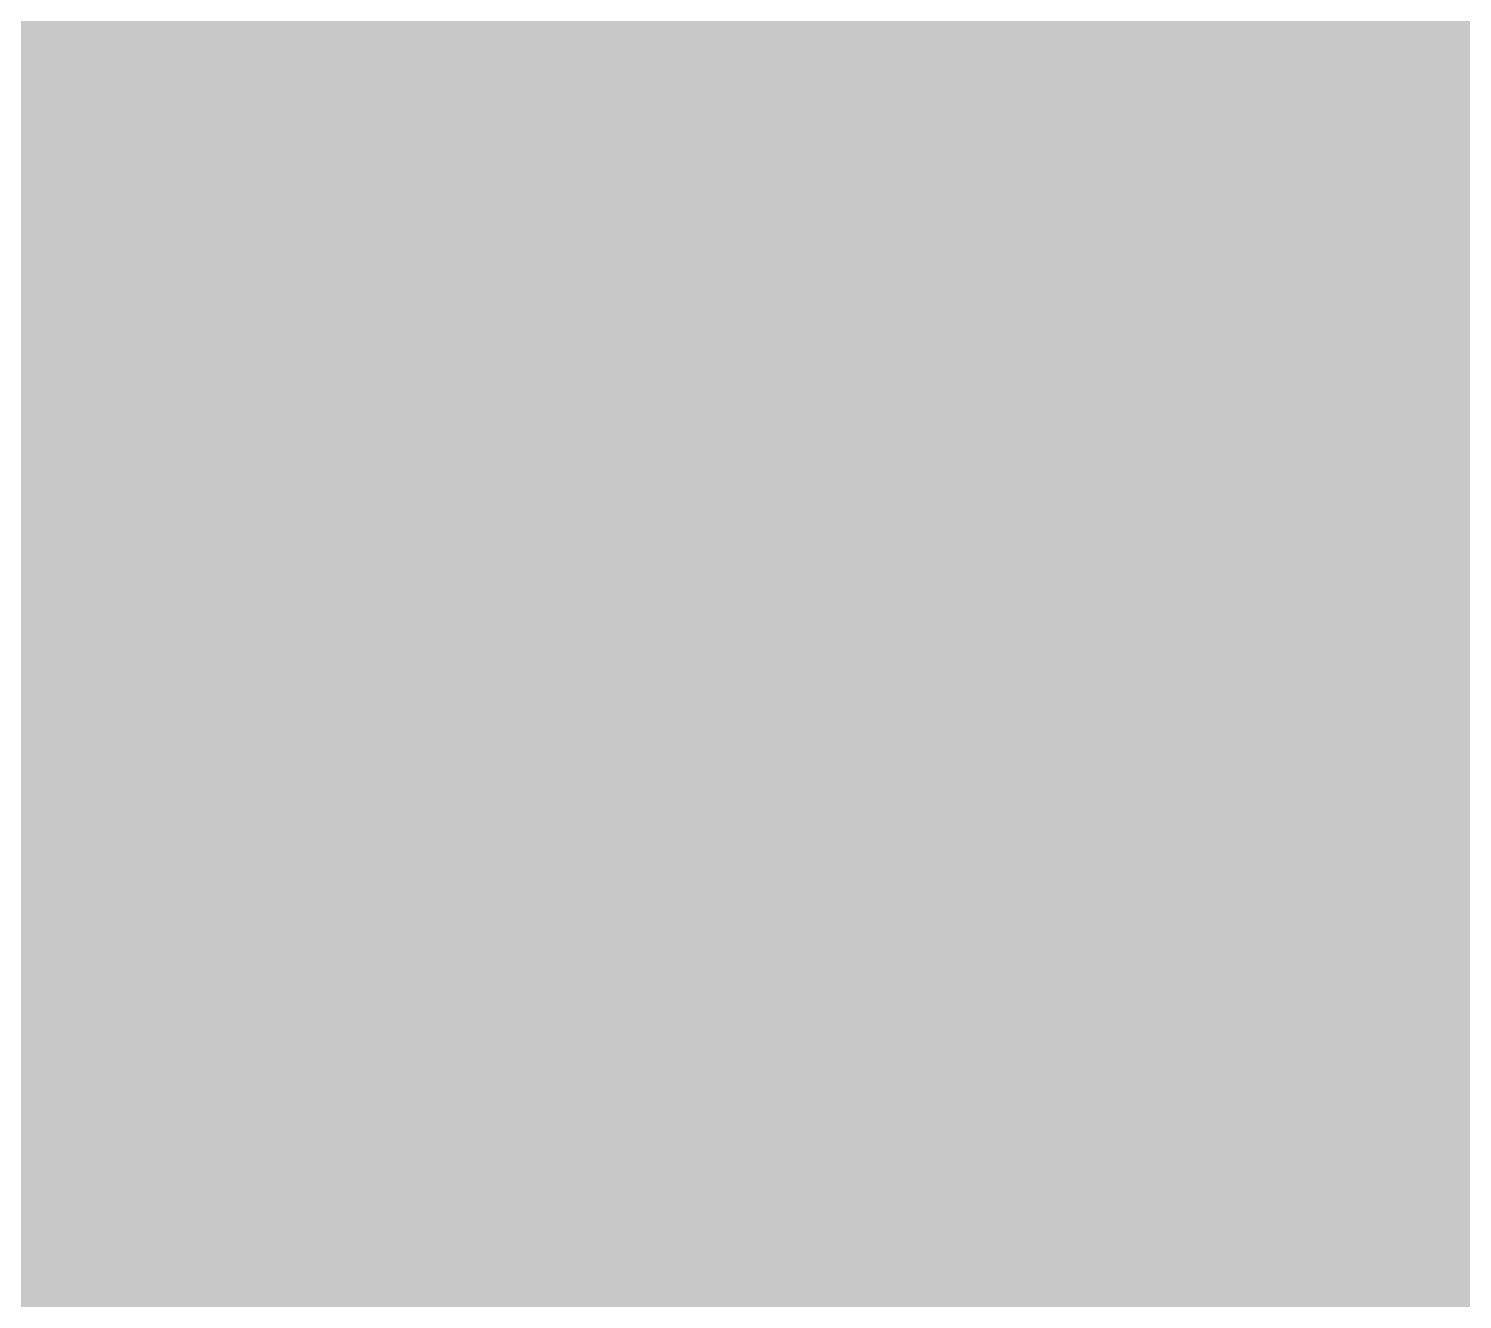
# Model space of a CAD drawing. Header units: inches. Extents: x 288635 to 693176, y 676945 to 1601077.
# Drawn here: x 482721.661 to 482723.127, y 1063115.904 to 1063117.203 of the extents above; entities that cross this region are included whole.
import ezdxf

# ---------------------------------------------------------------- set-up
doc = ezdxf.new("R2010")
doc.units = ezdxf.units.IN
doc.header["$MEASUREMENT"] = 0

msp = doc.modelspace()

# ---------------------------------------------------------------- hatches: boundary and pattern name
for points in [[(480991.7597, 1068790.0743), (480988.5847, 1068520.1987), (480960.0097, 1068228.0981), (480918.7346, 1067970.9226), (480880.6345, 1067640.722), (480906.0346, 1067424.8215), (480998.1097, 1066977.1456), (480982.9844, 1066689.3666), (480919.4842, 1066244.8657), (480762.8506, 1065808.8315), (480572.3502, 1065288.1304), (480453.8166, 1064758.9627), (480403.4575, 1064501.9636), (480427.2701, 1064319.4007), (480490.7702, 1064105.0878), (480595.472, 1063923.3978), (480675.0299, 1063771.5146), (480922.6804, 1063536.5641), (481246.5311, 1063415.9139), (481608.4818, 1063403.2138), (481754.5321, 1063339.7137), (481913.2824, 1063212.7135), (482122.8328, 1063111.1133), (482516.5336, 1063066.6632), (482722.3938, 1063117.9735), (482723.2768, 1063114.2208), (483040.7775, 1063186.9813), (483043.2352, 1063191.6235), (483046.0692, 1063192.273), (483224.6633, 1063529.6175), (483330.4968, 1063926.4933), (483344.0019, 1064015.627), (483377.891, 1064161.7861), (483413.6098, 1064372.1303), (483461.2349, 1064530.8806), (483524.735, 1064769.0061), (483627.9227, 1064955.5377), (483814.4544, 1065213.507), (483989.0797, 1065404.0074), (484107.0347, 1065559.5204), (484207.3614, 1065634.1953), (484290.7053, 1065673.8829), (484397.8618, 1065681.8204), (484524.862, 1065665.9454), (484643.9248, 1065570.6952), (484711.9609, 1065483.1706), (484915.1613, 1065346.0103), (485189.4818, 1065330.7703), (485489.2024, 1065401.8904), (485707.6428, 1065437.4505), (485804.163, 1065417.1305), (485910.8433, 1065376.4904), (486037.8435, 1065254.5701), (486103.8836, 1065097.0898), (486134.3637, 1064909.1295), (486098.8036, 1064644.9689), (485976.8834, 1064294.4482), (485839.7231, 1063943.9275), (485687.3228, 1063684.847), (485722.8829, 1063425.7665), (485923.9236, 1063147.47), (486286.764, 1062963.4856), (486347.7241, 1062851.7253), (486276.604, 1062592.6448), (485992.1234, 1062425.0045), (485672.0828, 1062242.1241), (485189.4818, 1062110.0439), (484879.6012, 1061957.6436), (484706.8808, 1061734.1231), (484615.4407, 1061520.7627), (484696.7208, 1061246.4421), (484950.7213, 1060946.7215), (485184.4018, 1060753.6811), (485296.162, 1060626.6809), (485341.8821, 1060418.4005), (485270.762, 1060174.56), (485077.7216, 1059966.2796), (484554.4805, 1059666.559), (484127.7597, 1059422.7185), (483914.3993, 1059163.638), (483721.3589, 1058701.357), (483523.2385, 1058325.4363), (483355.5981, 1058020.6357), (483182.8778, 1057746.3151), (482974.5974, 1057497.3946), (482629.1567, 1057228.1541), (482197.3558, 1056928.4335), (481394.7142, 1056400.1124), (481176.2738, 1056252.7921), (480866.3932, 1055765.1112), (480668.2728, 1055165.67), (480551.4325, 1054591.6288), (480470.1524, 1054368.1084), (480363.4722, 1054175.068), (480195.8318, 1054078.5478), (479987.5514, 1054048.0677), (479601.4706, 1054083.6278), (479276.35, 1054114.1079), (479088.3896, 1054114.1079), (478824.2291, 1054027.7477), (478448.3083, 1053885.5074), (478199.3878, 1053844.8673), (478041.9075, 1053860.1074), (477798.067, 1053936.3075), (477575.7085, 1054199.0949), (477495.3117, 1054294.1093), (477462.7864, 1054332.5483), (477457.0028, 1054341.963), (477574.1027, 1054415.2794), (477647.4391, 1054469.7836), (477725.3665, 1054527.6999), (478169.8674, 1054982.7841), (478328.6177, 1055215.6179), (478450.3262, 1055612.4937), (478513.8264, 1055961.7444), (478529.7014, 1056125.7864), (478677.8684, 1056432.7037), (478810.1603, 1056744.9126), (478836.6187, 1057041.2466), (478778.4102, 1057321.7055), (478524.4097, 1057665.6645), (478259.8259, 1057940.8317), (478052.8207, 1058071.8477), (478246.6226, 1058244.7044), (478410.6646, 1058562.205), (478452.998, 1058805.6222), (478458.2897, 1059117.8311), (478447.7064, 1059414.1651), (478511.2065, 1059747.5407), (478617.04, 1059959.2078), (478680.0639, 1060225.0219), (479193.3566, 1060113.8967), (479394.4403, 1059997.4798), (479574.3574, 1059854.6045), (479950.0664, 1059590.0207), (480288.7338, 1059341.3118), (480659.1512, 1059145.5198), (481013.6936, 1059150.8114), (481463.4861, 1059246.0616), (481728.07, 1059314.8534), (482045.5706, 1059552.9789), (482257.2377, 1059791.1044), (482521.8216, 1060135.0634), (482696.4469, 1060420.814), (482807.5722, 1060632.4811), (483061.9399, 1060895.0541), (483135.6562, 1060971.1484), (483287.4868, 1061136.3759), (483495.4902, 1061362.7325), (483664.8239, 1061569.1079), (483611.9071, 1061807.2334), (483490.1985, 1062003.0255), (483029.7889, 1061413.9299), (482773.6512, 1061086.201), (482555.9926, 1060807.7061), (481786.2785, 1059822.8545), (481505.8196, 1059637.6457), (481241.2357, 1059552.9789), (480881.4016, 1059505.3538), (480632.6928, 1059510.6455), (480315.1922, 1059690.5625), (479807.1912, 1060098.0217), (479357.3986, 1060452.564), (479082.2314, 1060531.9392), (478563.647, 1060653.6478), (478399.605, 1060722.4396), (477976.2708, 1060918.2316), (477653.4785, 1061087.5653), (477230.1443, 1061495.0245), (477007.8939, 1061913.067), (476912.6437, 1062331.1095), (476998.709, 1062881.1978), (477056.6832, 1063144.6343), (477122.7233, 1063383.3948), (477173.5234, 1063490.075), (477336.0837, 1063850.7557), (477585.0042, 1064196.1964), (477839.0047, 1064475.597), (478153.9654, 1064790.5576), (478606.0863, 1065125.8383), (478987.087, 1065344.2787), (479490.008, 1065684.6394), (479876.0888, 1066004.68), (480089.4492, 1066299.3206), (480287.5696, 1066670.1613), (480404.4099, 1067056.2421), (480526.3301, 1067599.8032), (480622.8503, 1068001.124), (480775.2506, 1068438.0049), (480770.1706, 1068615.8052), (480643.1703, 1068656.4453), (480577.1302, 1068641.2053), (480506.0101, 1068585.3252), (480475.53, 1068443.0849), (480399.3298, 1068107.8042), (480226.6095, 1067467.7229), (480053.8892, 1067020.682), (479835.4487, 1066512.681), (479662.7284, 1066248.5205), (479484.928, 1066096.1202), (479241.0875, 1065928.4799), (478895.6468, 1065720.1994), (478768.8834, 1065653.0894), (478169.7968, 1066032.2915), (477844.6761, 1066387.8922), (477763.396, 1066652.0527), (477737.9959, 1066911.1332), (477778.636, 1067154.9737), (477941.1963, 1067475.0144), (478169.7968, 1067693.4548), (478439.0373, 1067922.0553), (478855.5981, 1068099.8556), (479201.0388, 1068186.2158), (479485.5194, 1068211.6158), (479897.0002, 1068186.2158), (479964.2808, 1068176.8476), (480298.321, 1068130.3357), (480298.321, 1068450.3763), (479993.5204, 1068516.4164), (479551.5595, 1068531.6565), (478962.2784, 1068506.2564), (478647.3177, 1068430.0563), (478210.4369, 1068277.656), (477941.1963, 1068099.8556), (477636.3957, 1067830.6151), (477711.1543, 1068237.2449), (477807.6745, 1068440.4453), (477843.2345, 1068587.7656), (477853.3946, 1068975.5397), (477858.4746, 1069209.2202), (477929.5947, 1069417.5006), (477995.6348, 1069620.701), (478021.0349, 1069768.0213), (477970.2348, 1070006.7818), (477944.8347, 1070209.9822), (477995.6348, 1070377.6225), (478076.915, 1070611.303), (478320.7555, 1070809.4234), (478650.9561, 1071063.4239), (478833.8365, 1071236.1442), (479240.2373, 1071520.6248), (479560.278, 1071733.9852), (479742.5853, 1071867.7527), (479797.7457, 1071623.9791), (479853.6258, 1070988.9778), (479858.7058, 1070425.0967), (479908.0242, 1070144.7436), (480060.4245, 1069835.7097), (480255.1583, 1069615.5759), (480483.7587, 1069475.8756), (480703.8925, 1069315.0086), (480847.8261, 1069192.2417), (480936.7263, 1068950.9412), (480991.7597, 1068790.0743)], [(483155.6405, 1064645.9746), (483413.6098, 1064372.1303), (483377.891, 1064161.7861), (483344.0019, 1064015.627), (483330.4968, 1063926.4933), (483224.6633, 1063529.6175), (483046.0692, 1063192.273), (483043.2352, 1063191.6235), (483040.7775, 1063186.9813), (482723.2768, 1063114.2208), (482722.3938, 1063117.9735), (482713.4136, 1063156.1395), (482667.3078, 1063352.0891), (482643.9017, 1063451.5652), (482649.458, 1063455.7324), (482649.1934, 1063456.8569), (482882.8626, 1063632.1089), (482906.9508, 1063688.3145), (483001.0899, 1063907.9724), (483064.435, 1064140.2379), (483106.6925, 1064426.37), (483150.3488, 1064640.6829), (483153.8091, 1064636.984), (483155.6405, 1064645.9746)]]:
    msp.add_hatch(color=256).paths.add_polyline_path(points, flags=0)

doc.saveas('drawing.dxf')
